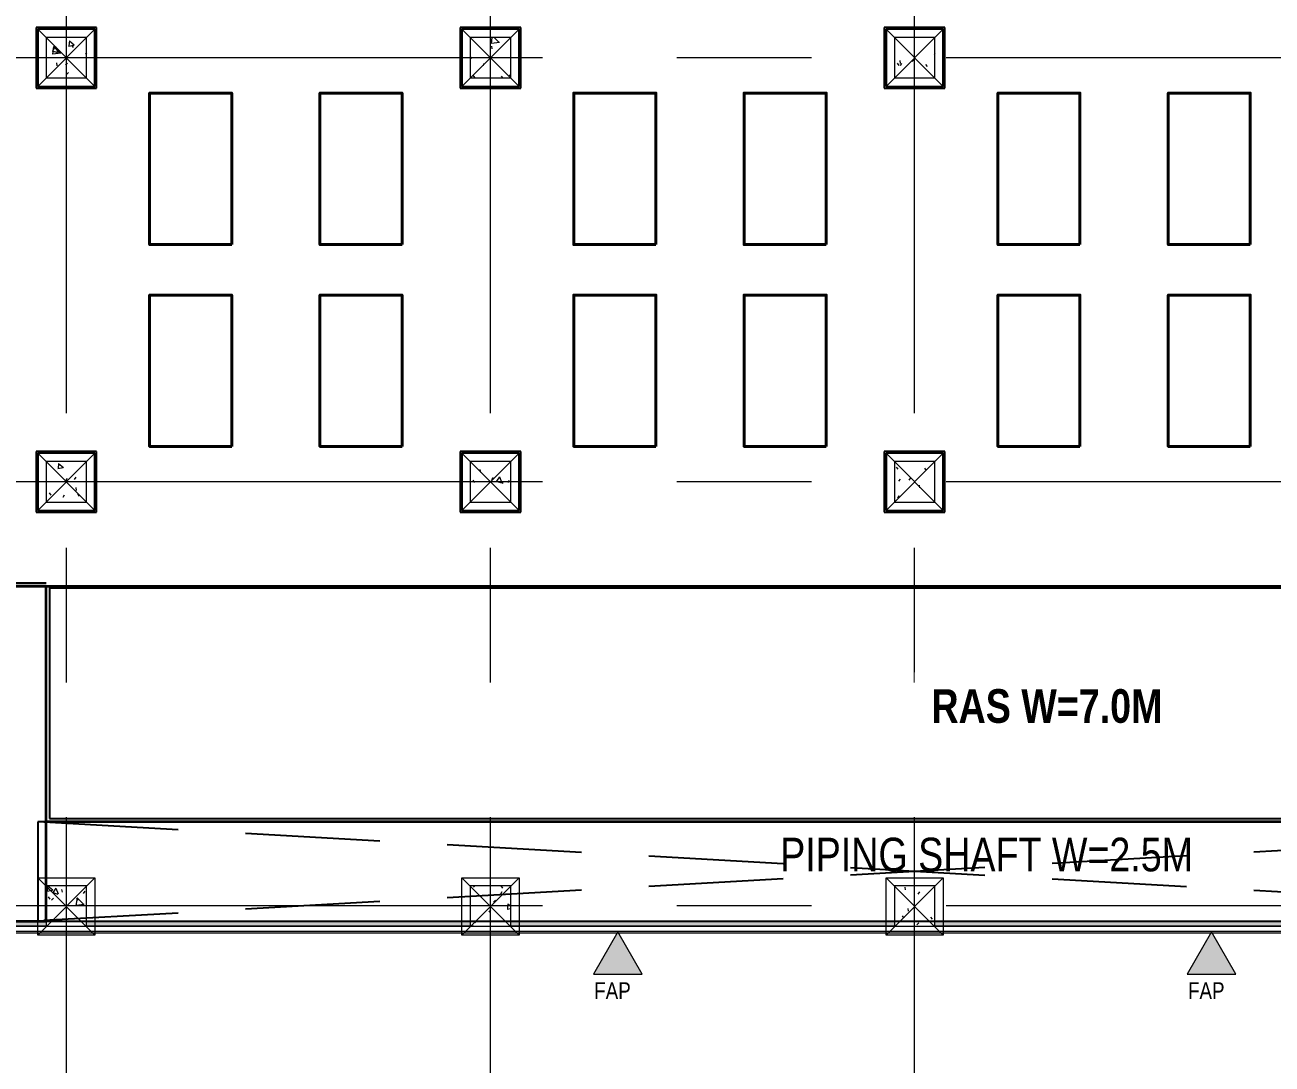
# Model space of a CAD drawing. Extents: x -14231 to 516634, y -267190 to 70805.
# Drawn here: x 418883 to 455932, y -141194 to -110319 of the extents above; entities that cross this region are included whole.
import ezdxf

# ---------------------------------------------------------------- set-up
doc = ezdxf.new("R2010")
doc.units = 0
doc.header["$LTSCALE"] = 8
doc.linetypes.add('IDA - Grid Line', pattern=[3500, 2000, -500, 500, -500])
doc.linetypes.add('IDA - Hidden 2-1', pattern=[750, 500, -250])
doc.layers.get('0').update_dxf_attribs({"color": 1, "linetype": 'CONTINUOUS'})
for name, color, linetype in [('0-1.7M Column', 254, 'CONTINUOUS'), ('0-T100单抗岩棉库板H10000', 21, 'CONTINUOUS'), ('0-T100非抗岩棉库板H10000', 1, 'CONTINUOUS'), ('0-T50单抗铝蜂巢库板H5000', 3, 'CONTINUOUS'), ('Ceiling FL+5000', 150, 'CONTINUOUS'), ('CTCI', 4, 'CONTINUOUS')]:
    doc.layers.add(name, color=color, linetype=linetype)
for name, color, linetype, lineweight in [('A-_--------_A', 7, 'CONTINUOUS', 9), ('A-_ANOTGRID_E', 7, 'CONTINUOUS', 9), ('A-_WALL----_E', 7, 'CONTINUOUS', 9), ('A-_WALL----_H', 7, 'CONTINUOUS', 9), ('A-COLN----_E', 7, 'CONTINUOUS', 9), ('A-COLN----_E1', 7, 'CONTINUOUS', 9)]:
    doc.layers.add(name, color=color, linetype=linetype, lineweight=lineweight)
doc.styles.add('Arial', font='arial.ttf', dxfattribs={"width": 0.8, "height": 0.25})
doc.styles.add('Site Area', font='arial.ttf', dxfattribs={"width": 0.8})

# ---------------------------------------------------------------- blocks, each defined once
blk = doc.blocks.new('IDA - Rectangle Column - 1200W X 1200D-V80-PH1 LEVEL 3 - PROBE')
at = {"layer": 'A-COLN----_E1'}
h = blk.add_hatch(dxfattribs=at)
h.set_pattern_fill('FP_76', color=256, style=0, pattern_type=2)
h.set_pattern_definition([(50, (-917457.2, -375956.1), (1821.8403, -159.3907), [190.5, -2095.5]), (355, (-917457.2, -375956.1), (-352.428, 1910.5674), [152.4, -1676.4]), (100.451, (-917305.4, -375969.4), (1469.4262, 1751.166), [161.9, -1780.901]), (46.184, (-917457.2, -375448.1), (2710.791, -420.428), [285.75, -3143.25]), (96.636, (-917231.3, -375483.2), (2374.0256, 2474.276), [242.85, -2671.351]), (351.184, (-917457.2, -375448), (2374.05, 2474.2525), [228.6, -2514.6]), (21, (-917203.2, -375575.1), (1516.1442, -1022.6516), [190.5, -2095.5]), (326, (-917203.2, -375575.1), (618.021, 1841.8805), [152.4, -1676.4]), (71.451, (-917076.8, -375660.3), (2134.1713, 819.2124), [161.9, -1780.901]), (37.5, (-917457.2, -375956.1), (30.88603, 845.5504), [83.82, -1572.26, 83.82, -3300.73]), (37.5, (-917457.2, -375956.1), (30.88603, 845.5504), [-1739.9, -1617.98, 83.82, -1598.93]), (7.5, (-917457.2, -375956.1), (668.1966, 1001.80575), [83.82, -886.46, 83.82, -1534.16, -641.35]), (7.5, (-917457.2, -375956.1), (668.1966, 1001.80575), [-2588.26, 83.82, -557.53]), (327.5, (-918023.6, -375956.1), (1355.90933, -57.2896), [83.82, -551.18, 83.82, -4526.28]), (327.5, (-918023.6, -375956.1), (1355.90933, -57.2896), [-718.82, -1897.38, 83.82, -2545.08]), (317.5, (-918277.6, -375956.1), (1481.2932, 254.2664), [83.82, -741.68, 83.82, -3098.8]), (317.5, (-918277.6, -375956.1), (1481.2932, 254.2664), [-909.32, -1231.9, 83.82, -1783.08])])
h.paths.add_polyline_path([(600, -600), (600, 600), (-600, 600), (-600, -600)])
at = {"layer": 'A-COLN----_E'}
for p, q in [((600, 600), (-600, 600)), ((-600, 600), (-600, -600)), ((600, -600), (600, 600)), ((-600, -600), (600, -600))]:
    blk.add_line(p, q, dxfattribs=at)
blk = doc.blocks.new('IDA - Rectangle Column - 1200W X 1200D-V81-PH1 LEVEL 3 - PROBE')
at = {"layer": 'A-COLN----_E1'}
h = blk.add_hatch(dxfattribs=at)
h.set_pattern_fill('FP_77', color=256, style=0, pattern_type=2)
h.set_pattern_definition([(50, (-917457.2, -363356.1), (1821.8403, -159.3907), [190.5, -2095.5]), (355, (-917457.2, -363356.1), (-352.428, 1910.5674), [152.4, -1676.4]), (100.451, (-917305.4, -363369.4), (1469.4262, 1751.166), [161.9, -1780.901]), (46.184, (-917457.2, -362848.1), (2710.791, -420.428), [285.75, -3143.25]), (96.636, (-917231.3, -362883.2), (2374.0256, 2474.276), [242.85, -2671.351]), (351.184, (-917457.2, -362848), (2374.05, 2474.2525), [228.6, -2514.6]), (21, (-917203.2, -362975.1), (1516.1442, -1022.6516), [190.5, -2095.5]), (326, (-917203.2, -362975.1), (618.021, 1841.8805), [152.4, -1676.4]), (71.451, (-917076.8, -363060.3), (2134.1713, 819.2124), [161.9, -1780.901]), (37.5, (-917457.2, -363356.1), (30.88603, 845.5504), [83.82, -1572.26, 83.82, -3300.73]), (37.5, (-917457.2, -363356.1), (30.88603, 845.5504), [-1739.9, -1617.98, 83.82, -1598.93]), (7.5, (-917457.2, -363356.1), (668.1966, 1001.80575), [83.82, -886.46, 83.82, -1534.16, -641.35]), (7.5, (-917457.2, -363356.1), (668.1966, 1001.80575), [-2588.26, 83.82, -557.53]), (327.5, (-918023.6, -363356.1), (1355.90933, -57.2896), [83.82, -551.18, 83.82, -4526.28]), (327.5, (-918023.6, -363356.1), (1355.90933, -57.2896), [-718.82, -1897.38, 83.82, -2545.08]), (317.5, (-918277.6, -363356.1), (1481.2932, 254.2664), [83.82, -741.68, 83.82, -3098.8]), (317.5, (-918277.6, -363356.1), (1481.2932, 254.2664), [-909.32, -1231.9, 83.82, -1783.08])])
h.paths.add_polyline_path([(600, -600), (600, 600), (-600, 600), (-600, -600)])
at = {"layer": 'A-COLN----_E'}
for p, q in [((600, 600), (-600, 600)), ((-600, 600), (-600, -600)), ((600, -600), (600, 600)), ((-600, -600), (600, -600))]:
    blk.add_line(p, q, dxfattribs=at)
blk = doc.blocks.new('IDA - Rectangle Column - 1200W X 1200D-V82-PH1 LEVEL 3 - PROBE')
at = {"layer": 'A-COLN----_E1'}
h = blk.add_hatch(dxfattribs=at)
h.set_pattern_fill('FP_78', color=256, style=0, pattern_type=2)
h.set_pattern_definition([(50, (-917457.2, -350756.1), (1821.8403, -159.3907), [190.5, -2095.5]), (355, (-917457.2, -350756.1), (-352.428, 1910.5674), [152.4, -1676.4]), (100.451, (-917305.4, -350769.4), (1469.4262, 1751.166), [161.9, -1780.901]), (46.184, (-917457.2, -350248.1), (2710.791, -420.428), [285.75, -3143.25]), (96.636, (-917231.3, -350283.2), (2374.0256, 2474.276), [242.85, -2671.351]), (351.184, (-917457.2, -350248), (2374.05, 2474.2525), [228.6, -2514.6]), (21, (-917203.2, -350375.1), (1516.1442, -1022.6516), [190.5, -2095.5]), (326, (-917203.2, -350375.1), (618.021, 1841.8805), [152.4, -1676.4]), (71.451, (-917076.8, -350460.3), (2134.1713, 819.2124), [161.9, -1780.901]), (37.5, (-917457.2, -350756.1), (30.88603, 845.5504), [83.82, -1572.26, 83.82, -3300.73]), (37.5, (-917457.2, -350756.1), (30.88603, 845.5504), [-1739.9, -1617.98, 83.82, -1598.93]), (7.5, (-917457.2, -350756.1), (668.1966, 1001.80575), [83.82, -886.46, 83.82, -1534.16, -641.35]), (7.5, (-917457.2, -350756.1), (668.1966, 1001.80575), [-2588.26, 83.82, -557.53]), (327.5, (-918023.6, -350756.1), (1355.90933, -57.2896), [83.82, -551.18, 83.82, -4526.28]), (327.5, (-918023.6, -350756.1), (1355.90933, -57.2896), [-718.82, -1897.38, 83.82, -2545.08]), (317.5, (-918277.6, -350756.1), (1481.2932, 254.2664), [83.82, -741.68, 83.82, -3098.8]), (317.5, (-918277.6, -350756.1), (1481.2932, 254.2664), [-909.32, -1231.9, 83.82, -1783.08])])
h.paths.add_polyline_path([(600, -600), (600, 600), (-600, 600), (-600, -600)])
at = {"layer": 'A-COLN----_E'}
for p, q in [((600, 600), (-600, 600)), ((-600, 600), (-600, -600)), ((600, -600), (600, 600)), ((-600, -600), (600, -600))]:
    blk.add_line(p, q, dxfattribs=at)
blk = doc.blocks.new('IDA - Rectangle Column - 1200W X 1200D-V84-PH1 LEVEL 3 - PROBE')
at = {"layer": 'A-COLN----_E1'}
h = blk.add_hatch(dxfattribs=at)
h.set_pattern_fill('FP_80', color=256, style=0, pattern_type=2)
h.set_pattern_definition([(50, (-930057.2, -375956.1), (1821.8403, -159.3907), [190.5, -2095.5]), (355, (-930057.2, -375956.1), (-352.428, 1910.5674), [152.4, -1676.4]), (100.451, (-929905.4, -375969.4), (1469.4262, 1751.166), [161.9, -1780.901]), (46.184, (-930057.2, -375448.1), (2710.791, -420.428), [285.75, -3143.25]), (96.636, (-929831.3, -375483.2), (2374.0256, 2474.276), [242.85, -2671.351]), (351.184, (-930057.2, -375448), (2374.05, 2474.2525), [228.6, -2514.6]), (21, (-929803.2, -375575.1), (1516.1442, -1022.6516), [190.5, -2095.5]), (326, (-929803.2, -375575.1), (618.021, 1841.8805), [152.4, -1676.4]), (71.451, (-929676.8, -375660.3), (2134.1713, 819.2124), [161.9, -1780.901]), (37.5, (-930057.2, -375956.1), (30.88603, 845.5504), [83.82, -1572.26, 83.82, -3300.73]), (37.5, (-930057.2, -375956.1), (30.88603, 845.5504), [-1739.9, -1617.98, 83.82, -1598.93]), (7.5, (-930057.2, -375956.1), (668.1966, 1001.80575), [83.82, -886.46, 83.82, -1534.16, -641.35]), (7.5, (-930057.2, -375956.1), (668.1966, 1001.80575), [-2588.26, 83.82, -557.53]), (327.5, (-930623.6, -375956.1), (1355.90933, -57.2896), [83.82, -551.18, 83.82, -4526.28]), (327.5, (-930623.6, -375956.1), (1355.90933, -57.2896), [-718.82, -1897.38, 83.82, -2545.08]), (317.5, (-930877.6, -375956.1), (1481.2932, 254.2664), [83.82, -741.68, 83.82, -3098.8]), (317.5, (-930877.6, -375956.1), (1481.2932, 254.2664), [-909.32, -1231.9, 83.82, -1783.08])])
h.paths.add_polyline_path([(600, -600), (600, 600), (-600, 600), (-600, -600)])
at = {"layer": 'A-COLN----_E'}
for p, q in [((600, 600), (-600, 600)), ((-600, 600), (-600, -600)), ((600, -600), (600, 600)), ((-600, -600), (600, -600))]:
    blk.add_line(p, q, dxfattribs=at)
blk = doc.blocks.new('IDA - Rectangle Column - 1200W X 1200D-V85-PH1 LEVEL 3 - PROBE')
at = {"layer": 'A-COLN----_E1'}
h = blk.add_hatch(dxfattribs=at)
h.set_pattern_fill('FP_81', color=256, style=0, pattern_type=2)
h.set_pattern_definition([(50, (-930057.2, -363356.1), (1821.8403, -159.3907), [190.5, -2095.5]), (355, (-930057.2, -363356.1), (-352.428, 1910.5674), [152.4, -1676.4]), (100.451, (-929905.4, -363369.4), (1469.4262, 1751.166), [161.9, -1780.901]), (46.184, (-930057.2, -362848.1), (2710.791, -420.428), [285.75, -3143.25]), (96.636, (-929831.3, -362883.2), (2374.0256, 2474.276), [242.85, -2671.351]), (351.184, (-930057.2, -362848), (2374.05, 2474.2525), [228.6, -2514.6]), (21, (-929803.2, -362975.1), (1516.1442, -1022.6516), [190.5, -2095.5]), (326, (-929803.2, -362975.1), (618.021, 1841.8805), [152.4, -1676.4]), (71.451, (-929676.8, -363060.3), (2134.1713, 819.2124), [161.9, -1780.901]), (37.5, (-930057.2, -363356.1), (30.88603, 845.5504), [83.82, -1572.26, 83.82, -3300.73]), (37.5, (-930057.2, -363356.1), (30.88603, 845.5504), [-1739.9, -1617.98, 83.82, -1598.93]), (7.5, (-930057.2, -363356.1), (668.1966, 1001.80575), [83.82, -886.46, 83.82, -1534.16, -641.35]), (7.5, (-930057.2, -363356.1), (668.1966, 1001.80575), [-2588.26, 83.82, -557.53]), (327.5, (-930623.6, -363356.1), (1355.90933, -57.2896), [83.82, -551.18, 83.82, -4526.28]), (327.5, (-930623.6, -363356.1), (1355.90933, -57.2896), [-718.82, -1897.38, 83.82, -2545.08]), (317.5, (-930877.6, -363356.1), (1481.2932, 254.2664), [83.82, -741.68, 83.82, -3098.8]), (317.5, (-930877.6, -363356.1), (1481.2932, 254.2664), [-909.32, -1231.9, 83.82, -1783.08])])
h.paths.add_polyline_path([(600, -600), (600, 600), (-600, 600), (-600, -600)])
at = {"layer": 'A-COLN----_E'}
for p, q in [((600, 600), (-600, 600)), ((-600, 600), (-600, -600)), ((600, -600), (600, 600)), ((-600, -600), (600, -600))]:
    blk.add_line(p, q, dxfattribs=at)
blk = doc.blocks.new('IDA - Rectangle Column - 1200W X 1200D-V86-PH1 LEVEL 3 - PROBE')
at = {"layer": 'A-COLN----_E1'}
h = blk.add_hatch(dxfattribs=at)
h.set_pattern_fill('FP_82', color=256, style=0, pattern_type=2)
h.set_pattern_definition([(50, (-930057.2, -350756.1), (1821.8403, -159.3907), [190.5, -2095.5]), (355, (-930057.2, -350756.1), (-352.428, 1910.5674), [152.4, -1676.4]), (100.451, (-929905.4, -350769.4), (1469.4262, 1751.166), [161.9, -1780.901]), (46.184, (-930057.2, -350248.1), (2710.791, -420.428), [285.75, -3143.25]), (96.636, (-929831.3, -350283.2), (2374.0256, 2474.276), [242.85, -2671.351]), (351.184, (-930057.2, -350248), (2374.05, 2474.2525), [228.6, -2514.6]), (21, (-929803.2, -350375.1), (1516.1442, -1022.6516), [190.5, -2095.5]), (326, (-929803.2, -350375.1), (618.021, 1841.8805), [152.4, -1676.4]), (71.451, (-929676.8, -350460.3), (2134.1713, 819.2124), [161.9, -1780.901]), (37.5, (-930057.2, -350756.1), (30.88603, 845.5504), [83.82, -1572.26, 83.82, -3300.73]), (37.5, (-930057.2, -350756.1), (30.88603, 845.5504), [-1739.9, -1617.98, 83.82, -1598.93]), (7.5, (-930057.2, -350756.1), (668.1966, 1001.80575), [83.82, -886.46, 83.82, -1534.16, -641.35]), (7.5, (-930057.2, -350756.1), (668.1966, 1001.80575), [-2588.26, 83.82, -557.53]), (327.5, (-930623.6, -350756.1), (1355.90933, -57.2896), [83.82, -551.18, 83.82, -4526.28]), (327.5, (-930623.6, -350756.1), (1355.90933, -57.2896), [-718.82, -1897.38, 83.82, -2545.08]), (317.5, (-930877.6, -350756.1), (1481.2932, 254.2664), [83.82, -741.68, 83.82, -3098.8]), (317.5, (-930877.6, -350756.1), (1481.2932, 254.2664), [-909.32, -1231.9, 83.82, -1783.08])])
h.paths.add_polyline_path([(600, -600), (600, 600), (-600, 600), (-600, -600)])
at = {"layer": 'A-COLN----_E'}
for p, q in [((600, 600), (-600, 600)), ((-600, 600), (-600, -600)), ((600, -600), (600, 600)), ((-600, -600), (600, -600))]:
    blk.add_line(p, q, dxfattribs=at)
blk = doc.blocks.new('IDA - Rectangle Column - 1200W X 1200D-V88-PH1 LEVEL 3 - PROBE')
at = {"layer": 'A-COLN----_E1'}
h = blk.add_hatch(dxfattribs=at)
h.set_pattern_fill('FP_84', color=256, style=0, pattern_type=2)
h.set_pattern_definition([(50, (-942657.2, -375956.1), (1821.8403, -159.3907), [190.5, -2095.5]), (355, (-942657.2, -375956.1), (-352.428, 1910.5674), [152.4, -1676.4]), (100.451, (-942505.4, -375969.4), (1469.4262, 1751.166), [161.9, -1780.901]), (46.184, (-942657.2, -375448.1), (2710.791, -420.4277), [285.75, -3143.25]), (96.636, (-942431.3, -375483.2), (2374.0256, 2474.276), [242.85, -2671.351]), (351.184, (-942657.2, -375448), (2374.05, 2474.2525), [228.6, -2514.6]), (21, (-942403.2, -375575.1), (1516.1442, -1022.6516), [190.5, -2095.5]), (326, (-942403.2, -375575.1), (618.021, 1841.8805), [152.4, -1676.4]), (71.451, (-942276.8, -375660.3), (2134.1713, 819.2124), [161.9, -1780.901]), (37.5, (-942657.2, -375956.1), (30.88603, 845.5504), [83.82, -1572.26, 83.82, -3300.73]), (37.5, (-942657.2, -375956.1), (30.88603, 845.5504), [-1739.9, -1617.98, 83.82, -1598.93]), (7.5, (-942657.2, -375956.1), (668.1966, 1001.80575), [83.82, -886.46, 83.82, -1534.16, -641.35]), (7.5, (-942657.2, -375956.1), (668.1966, 1001.80575), [-2588.26, 83.82, -557.53]), (327.5, (-943223.6, -375956.1), (1355.90933, -57.2896), [83.82, -551.18, 83.82, -4526.28]), (327.5, (-943223.6, -375956.1), (1355.90933, -57.2896), [-718.82, -1897.38, 83.82, -2545.08]), (317.5, (-943477.6, -375956.1), (1481.2932, 254.2664), [83.82, -741.68, 83.82, -3098.8]), (317.5, (-943477.6, -375956.1), (1481.2932, 254.2664), [-909.32, -1231.9, 83.82, -1783.08])])
h.paths.add_polyline_path([(600, -600), (600, 600), (-600, 600), (-600, -600)])
at = {"layer": 'A-COLN----_E'}
for p, q in [((600, 600), (-600, 600)), ((-600, 600), (-600, -600)), ((600, -600), (600, 600)), ((-600, -600), (600, -600))]:
    blk.add_line(p, q, dxfattribs=at)
blk = doc.blocks.new('IDA - Rectangle Column - 1200W X 1200D-V89-PH1 LEVEL 3 - PROBE')
at = {"layer": 'A-COLN----_E1'}
h = blk.add_hatch(dxfattribs=at)
h.set_pattern_fill('FP_85', color=256, style=0, pattern_type=2)
h.set_pattern_definition([(50, (-942657.2, -363356.1), (1821.8403, -159.3907), [190.5, -2095.5]), (355, (-942657.2, -363356.1), (-352.428, 1910.5674), [152.4, -1676.4]), (100.451, (-942505.4, -363369.4), (1469.4262, 1751.166), [161.9, -1780.901]), (46.184, (-942657.2, -362848.1), (2710.791, -420.4277), [285.75, -3143.25]), (96.636, (-942431.3, -362883.2), (2374.0256, 2474.276), [242.85, -2671.351]), (351.184, (-942657.2, -362848), (2374.05, 2474.2525), [228.6, -2514.6]), (21, (-942403.2, -362975.1), (1516.1442, -1022.6516), [190.5, -2095.5]), (326, (-942403.2, -362975.1), (618.021, 1841.8805), [152.4, -1676.4]), (71.451, (-942276.8, -363060.3), (2134.1713, 819.2124), [161.9, -1780.901]), (37.5, (-942657.2, -363356.1), (30.88603, 845.5504), [83.82, -1572.26, 83.82, -3300.73]), (37.5, (-942657.2, -363356.1), (30.88603, 845.5504), [-1739.9, -1617.98, 83.82, -1598.93]), (7.5, (-942657.2, -363356.1), (668.1966, 1001.80575), [83.82, -886.46, 83.82, -1534.16, -641.35]), (7.5, (-942657.2, -363356.1), (668.1966, 1001.80575), [-2588.26, 83.82, -557.53]), (327.5, (-943223.6, -363356.1), (1355.90933, -57.2896), [83.82, -551.18, 83.82, -4526.28]), (327.5, (-943223.6, -363356.1), (1355.90933, -57.2896), [-718.82, -1897.38, 83.82, -2545.08]), (317.5, (-943477.6, -363356.1), (1481.2932, 254.2664), [83.82, -741.68, 83.82, -3098.8]), (317.5, (-943477.6, -363356.1), (1481.2932, 254.2664), [-909.32, -1231.9, 83.82, -1783.08])])
h.paths.add_polyline_path([(600, -600), (600, 600), (-600, 600), (-600, -600)])
at = {"layer": 'A-COLN----_E'}
for p, q in [((600, 600), (-600, 600)), ((-600, 600), (-600, -600)), ((600, -600), (600, 600)), ((-600, -600), (600, -600))]:
    blk.add_line(p, q, dxfattribs=at)
blk = doc.blocks.new('IDA - Rectangle Column - 1200W X 1200D-V90-PH1 LEVEL 3 - PROBE')
at = {"layer": 'A-COLN----_E1'}
h = blk.add_hatch(dxfattribs=at)
h.set_pattern_fill('FP_86', color=256, style=0, pattern_type=2)
h.set_pattern_definition([(50, (-942657.2, -350756.1), (1821.8403, -159.3907), [190.5, -2095.5]), (355, (-942657.2, -350756.1), (-352.428, 1910.5674), [152.4, -1676.4]), (100.451, (-942505.4, -350769.4), (1469.4262, 1751.166), [161.9, -1780.901]), (46.184, (-942657.2, -350248.1), (2710.791, -420.428), [285.75, -3143.25]), (96.636, (-942431.3, -350283.2), (2374.0256, 2474.276), [242.85, -2671.351]), (351.184, (-942657.2, -350248), (2374.05, 2474.2525), [228.6, -2514.6]), (21, (-942403.2, -350375.1), (1516.1442, -1022.6516), [190.5, -2095.5]), (326, (-942403.2, -350375.1), (618.021, 1841.8805), [152.4, -1676.4]), (71.451, (-942276.8, -350460.3), (2134.1713, 819.2124), [161.9, -1780.901]), (37.5, (-942657.2, -350756.1), (30.88603, 845.5504), [83.82, -1572.26, 83.82, -3300.73]), (37.5, (-942657.2, -350756.1), (30.88603, 845.5504), [-1739.9, -1617.98, 83.82, -1598.93]), (7.5, (-942657.2, -350756.1), (668.1966, 1001.80575), [83.82, -886.46, 83.82, -1534.16, -641.35]), (7.5, (-942657.2, -350756.1), (668.1966, 1001.80575), [-2588.26, 83.82, -557.53]), (327.5, (-943223.6, -350756.1), (1355.90933, -57.2896), [83.82, -551.18, 83.82, -4526.28]), (327.5, (-943223.6, -350756.1), (1355.90933, -57.2896), [-718.82, -1897.38, 83.82, -2545.08]), (317.5, (-943477.6, -350756.1), (1481.2932, 254.2664), [83.82, -741.68, 83.82, -3098.8]), (317.5, (-943477.6, -350756.1), (1481.2932, 254.2664), [-909.32, -1231.9, 83.82, -1783.08])])
h.paths.add_polyline_path([(600, -600), (600, 600), (-600, 600), (-600, -600)])
at = {"layer": 'A-COLN----_E'}
for p, q in [((600, 600), (-600, 600)), ((-600, 600), (-600, -600)), ((600, -600), (600, 600)), ((-600, -600), (600, -600))]:
    blk.add_line(p, q, dxfattribs=at)
blk = doc.blocks.new('PIPING SHAFT-03')
at = {"layer": 'CTCI', "color": 5, "linetype": 'IDA - Hidden 2-1'}
for p, q in [((-2500, 63850), (450, 11750)), ((450, 63850), (-2500, 11750))]:
    blk.add_line(p, q, dxfattribs=at)
at = {"layer": 'CTCI', "color": 5}
blk.add_lwpolyline([(-2500, 11750), (450, 11750), (450, 63850), (-2500, 63850)], close=True, dxfattribs=at)
at = {"color": 5, "lineweight": 53, "insert": (-2025, 33807), "char_height": 1000, "width": 12873.67, "attachment_point": 1, "rotation": 90, "style": 'Site Area'}
blk.add_mtext('PIPING SHAFT W=2.5M', dxfattribs=at)
blk = doc.blocks.new('A$C3c950bc4')
at = {"layer": 'A-COLN----_E1', "color": 8, "lineweight": 9}
for p, q in [((51250, 850), (49550, -850)), ((49550, 850), (51250, -850)), ((63850, 850), (62150, -850)), ((62150, 850), (63850, -850)), ((76466, 850), (74766, -850)), ((74766, 850), (76466, -850))]:
    blk.add_line(p, q, dxfattribs=at)
for points in [[(49550, 850), (51250, 850), (51250, -850), (49550, -850)], [(62150, 850), (63850, 850), (63850, -850), (62150, -850)], [(74766, 850), (76466, 850), (76466, -850), (74766, -850)]]:
    blk.add_lwpolyline(points, close=True, dxfattribs=at)

msp = doc.modelspace()

# ---------------------------------------------------------------- hatches: boundary and pattern name
at = {"layer": 'A-_--------_A', "lineweight": 5, "true_color": 0xff0000}
for points in [[(435771.3, -138518.7), (437214.7, -138518.7), (436493, -137268.7)], [(453411.3, -138518.7), (454854.7, -138518.7), (454133, -137268.7)]]:
    msp.add_hatch(color=1, dxfattribs=at).paths.add_polyline_path(points)
at = {"layer": 'A-_WALL----_H', "true_color": 0x808080}
h = msp.add_hatch(dxfattribs=at)
h.set_pattern_fill('FP_1', color=8, angle=-90, style=0, pattern_type=2)
h.set_pattern_definition([(270, (69356.9, 806163.47), (508, -2032), [83.82, -1440.18, 83.82, -1440.18, -8128]), (270, (69356.9, 806163.47), (508, -2032), [-3048, 83.82, -2964.18, 83.82, -1440.18, -3556]), (270, (69356.9, 806163.47), (508, -2032), [-7620, 83.82, -932.18, 83.82, -2456.18]), (30, (69610.9, 805401.47), (1505.76362, 1455.9409), [83.82, -1440.18, 83.82, -1440.18, -8128]), (30, (69610.9, 805401.47), (1505.76362, 1455.9409), [-3048, 83.82, -2964.18, 83.82, -1440.18, -3556]), (30, (69610.9, 805401.47), (1505.76362, 1455.9409), [-7620, 83.82, -932.18, 83.82, -2456.18]), (150, (70626.9, 805147.47), (-2013.76362, 576.0591), [83.82, -1440.18, 83.82, -1440.18, -8128]), (150, (70626.9, 805147.47), (-2013.76362, 576.0591), [-3048, 83.82, -2964.18, 83.82, -1440.18, -3556]), (150, (70626.9, 805147.47), (-2013.76362, 576.0591), [-7620, 83.82, -932.18, 83.82, -2456.18])])
h.paths.add_polyline_path([(413763, -137093.7), (419513, -137093.7), (419513, -136943.7), (413763, -136943.7)])
h.paths.add_polyline_path([(420713, -137093.7), (432113, -137093.7), (432113, -136943.7), (420713, -136943.7)])
h.paths.add_polyline_path([(433313, -136976), (433313, -137093.7), (444713, -137093.7), (444713, -136943.7), (433313, -136943.7)])
h.paths.add_polyline_path([(445913, -136943.7), (445913, -137093.7), (457313, -137093.7), (457313, -136943.7)])
h.paths.add_polyline_path([(458513, -137093.7), (469913, -137093.7), (469913, -136943.7), (458513, -136943.7), (458513, -137040.5)])
h.paths.add_polyline_path([(471113, -136943.7), (471113, -137093.7), (479313, -137093.7), (479313, -136943.7), (478431.2, -136943.7)])

# ---------------------------------------------------------------- linework, layer by layer
at = {"color": 2, "lineweight": 40, "elevation": 0}
for points in [[(425025.4, -116843.7), (425025.4, -112343.7), (422585.4, -112343.7), (422585.4, -116843.7)], [(430085.4, -116843.7), (430085.4, -112343.7), (427645.4, -112343.7), (427645.4, -116843.7)], [(437625.4, -116843.7), (437625.4, -112343.7), (435185.4, -112343.7), (435185.4, -116843.7)], [(442685.4, -116843.7), (442685.4, -112343.7), (440245.4, -112343.7), (440245.4, -116843.7)], [(450225.4, -116843.7), (450225.4, -112343.7), (447785.4, -112343.7), (447785.4, -116843.7)], [(455285.4, -116843.7), (455285.4, -112343.7), (452845.4, -112343.7), (452845.4, -116843.7)]]:
    msp.add_lwpolyline(points, close=True, dxfattribs=at)
at = {"color": 2, "lineweight": 40}
for points in [[(425025.4, -122843.7), (425025.4, -118343.7), (422585.4, -118343.7), (422585.4, -122843.7)], [(430085.4, -122843.7), (430085.4, -118343.7), (427645.4, -118343.7), (427645.4, -122843.7)], [(437625.4, -122843.7), (437625.4, -118343.7), (435185.4, -118343.7), (435185.4, -122843.7)], [(442685.4, -122843.7), (442685.4, -118343.7), (440245.4, -118343.7), (440245.4, -122843.7)], [(450225.4, -122843.7), (450225.4, -118343.7), (447785.4, -118343.7), (447785.4, -122843.7)], [(455285.4, -122843.7), (455285.4, -118343.7), (452845.4, -118343.7), (452845.4, -122843.7)]]:
    msp.add_lwpolyline(points, close=True, dxfattribs=at)
at = {"layer": '0-T100单抗岩棉库板H10000', "lineweight": -3}
for p, q in [((414613, -126893.7), (419513, -126893.7)), ((414713, -126993.7), (419513, -126993.7))]:
    msp.add_line(p, q, dxfattribs=at)
at = {"layer": '0-T100非抗岩棉库板H10000', "lineweight": -3}
for p, q in [((419513, -126993.7), (419513, -133993.7)), ((419613, -126993.7), (419613, -133893.7)), ((419513, -133993.7), (479313, -133993.7)), ((419613, -133893.7), (479213, -133893.7))]:
    msp.add_line(p, q, dxfattribs=at)
at = {"layer": '0-T50单抗铝蜂巢库板H5000', "lineweight": -3}
for p, q in [((421013, -110393.7), (419213, -110393.7)), ((419213, -110393.7), (419213, -112193.7)), ((421013, -112193.7), (421013, -110393.7)), ((433613, -110393.7), (431813, -110393.7)), ((431813, -110393.7), (431813, -112193.7)), ((433613, -112193.7), (433613, -110393.7)), ((446213, -110393.7), (444413, -110393.7)), ((444413, -110393.7), (444413, -112193.7)), ((446213, -112193.7), (446213, -110393.7)), ((420963, -110443.7), (419263, -110443.7)), ((419263, -110443.7), (419263, -112143.7)), ((420963, -112143.7), (420963, -110443.7)), ((433563, -110443.7), (431863, -110443.7)), ((431863, -110443.7), (431863, -112143.7)), ((433563, -112143.7), (433563, -110443.7)), ((446163, -110443.7), (444463, -110443.7)), ((444463, -110443.7), (444463, -112143.7)), ((446163, -112143.7), (446163, -110443.7)), ((419213, -112193.7), (421013, -112193.7)), ((419263, -112143.7), (420963, -112143.7)), ((431813, -112193.7), (433613, -112193.7)), ((431863, -112143.7), (433563, -112143.7)), ((444413, -112193.7), (446213, -112193.7)), ((444463, -112143.7), (446163, -112143.7)), ((421013, -122993.7), (419213, -122993.7)), ((419213, -122993.7), (419213, -124793.7)), ((421013, -124793.7), (421013, -122993.7)), ((433613, -122993.7), (431813, -122993.7)), ((431813, -122993.7), (431813, -124793.7)), ((433613, -124793.7), (433613, -122993.7)), ((446213, -122993.7), (444413, -122993.7)), ((444413, -122993.7), (444413, -124793.7)), ((446213, -124793.7), (446213, -122993.7)), ((420963, -123043.7), (419263, -123043.7)), ((419263, -123043.7), (419263, -124743.7)), ((420963, -124743.7), (420963, -123043.7)), ((433563, -123043.7), (431863, -123043.7)), ((431863, -123043.7), (431863, -124743.7)), ((433563, -124743.7), (433563, -123043.7)), ((446163, -123043.7), (444463, -123043.7)), ((444463, -123043.7), (444463, -124743.7)), ((446163, -124743.7), (446163, -123043.7)), ((419213, -124793.7), (421013, -124793.7)), ((419263, -124743.7), (420963, -124743.7)), ((431813, -124793.7), (433613, -124793.7)), ((431863, -124743.7), (433563, -124743.7)), ((444413, -124793.7), (446213, -124793.7)), ((444463, -124743.7), (446163, -124743.7)), ((419613, -126993.7), (479313, -126993.7)), ((419613, -127043.7), (479263, -127043.7))]:
    msp.add_line(p, q, dxfattribs=at)
at = {"layer": 'A-_--------_A', "color": 1, "true_color": 0xff0000}
for p, q in [((436493, -137268.7), (435771.3, -138518.7)), ((436493, -137268.7), (435771.3, -138518.7)), ((437214.7, -138518.7), (436493, -137268.7)), ((437214.7, -138518.7), (436493, -137268.7)), ((454133, -137268.7), (453411.3, -138518.7)), ((454133, -137268.7), (453411.3, -138518.7)), ((454854.7, -138518.7), (454133, -137268.7)), ((454854.7, -138518.7), (454133, -137268.7)), ((435771.3, -138518.7), (437214.7, -138518.7)), ((435771.3, -138518.7), (437214.7, -138518.7)), ((453411.3, -138518.7), (454854.7, -138518.7)), ((453411.3, -138518.7), (454854.7, -138518.7))]:
    msp.add_line(p, q, dxfattribs=at)
at = {"layer": 'A-_ANOTGRID_E', "color": 8, "linetype": 'IDA - Grid Line', "true_color": 0x808080}
for p, q in [((420113, -149857.7), (420113, -50848.6)), ((432713, -149857.7), (432713, -50848.6)), ((445313, -149857.7), (445313, -50848.6)), ((490253.6, -111293.7), (402743.7, -111293.7)), ((490253.6, -123893.7), (402743.7, -123893.7)), ((490253.6, -136493.7), (402743.7, -136493.7))]:
    msp.add_line(p, q, dxfattribs=at)
at = {"layer": 'A-_WALL----_E'}
for p, q in [((419513, -136943.7), (413763, -136943.7)), ((432113, -136943.7), (420713, -136943.7)), ((444713, -136943.7), (433313, -136943.7)), ((457313, -136943.7), (445913, -136943.7)), ((413763, -137093.7), (419513, -137093.7)), ((419513, -137093.7), (413763, -137093.7)), ((413913, -137243.7), (482713, -137243.7)), ((416977.8, -137293.7), (436478.6, -137293.7)), ((420713, -137093.7), (432113, -137093.7)), ((432113, -137093.7), (420713, -137093.7)), ((433313, -137093.7), (444713, -137093.7)), ((444713, -137093.7), (433313, -137093.7)), ((436507.5, -137293.7), (454118.6, -137293.7)), ((445913, -137093.7), (457313, -137093.7)), ((457313, -137093.7), (445913, -137093.7)), ((454147.5, -137293.7), (473978.6, -137293.7))]:
    msp.add_line(p, q, dxfattribs=at)
at = {"layer": 'Ceiling FL+5000', "lineweight": -3}
msp.add_lwpolyline([(414713, -126993.7), (479313, -126993.7), (479313, -127593.7), (482463, -127593.7), (482463, -124793.7), (481213, -124793.7), (481213, -122993.7), (482463, -122993.7), (482463, -112193.7), (481213, -112193.7), (481213, -110393.7), (482463, -110393.7), (482463, -99593.7), (481213, -99593.7), (481213, -97793.7), (482463, -97793.7), (482463, -86993.7), (481213, -86993.7), (481213, -85193.7), (482463, -85193.7), (482463, -74393.7)], dxfattribs=at)
at = {"layer": 'CTCI', "color": 2, "lineweight": 35}
msp.add_lwpolyline([(482563, -63793.7), (474913, -63793.7), (474913, -70393.7), (450013, -70393.7), (450013, -74093.7), (427613, -74093.7), (427613, -68393.7), (406913, -68393.7), (406913, -90493.7), (414713, -90493.7), (414713, -126993.7), (419513, -126993.7), (419513, -126993.7), (479313, -126993.7), (479313, -127693.7), (482563, -127693.7), (482563, -63793.7)], dxfattribs=at)
at = {"layer": 'CTCI', "color": 3, "lineweight": 35}
msp.add_lwpolyline([(414713, -126993.7), (414713, -136943.7), (419513, -136943.7), (419513, -126993.7)], close=True, dxfattribs=at)
at = {"layer": 'CTCI', "color": 4, "lineweight": 35}
msp.add_lwpolyline([(479313, -126993.7), (479313, -133993.7), (419513, -133993.7), (419513, -126993.7)], close=True, dxfattribs=at)

# ---------------------------------------------------------------- block references
at = {"layer": '0-1.7M Column', "color": 30, "lineweight": 35, "true_color": 0xf26722, "rotation": 270}
for p in [(420113, -60893.7), (432713, -60893.7)]:
    msp.add_blockref('A$C3c950bc4', p, dxfattribs=at)
at = {"layer": 'A-COLN----_E1', "lineweight": 9, "rotation": 270}
for name, p in [('IDA - Rectangle Column - 1200W X 1200D-V82-PH1 LEVEL 3 - PROBE', (420113, -111293.7)), ('IDA - Rectangle Column - 1200W X 1200D-V81-PH1 LEVEL 3 - PROBE', (432713, -111293.7)), ('IDA - Rectangle Column - 1200W X 1200D-V80-PH1 LEVEL 3 - PROBE', (445313, -111293.7)), ('IDA - Rectangle Column - 1200W X 1200D-V86-PH1 LEVEL 3 - PROBE', (420113, -123893.7)), ('IDA - Rectangle Column - 1200W X 1200D-V85-PH1 LEVEL 3 - PROBE', (432713, -123893.7)), ('IDA - Rectangle Column - 1200W X 1200D-V84-PH1 LEVEL 3 - PROBE', (445313, -123893.7)), ('IDA - Rectangle Column - 1200W X 1200D-V90-PH1 LEVEL 3 - PROBE', (420113, -136493.7)), ('IDA - Rectangle Column - 1200W X 1200D-V89-PH1 LEVEL 3 - PROBE', (432713, -136493.7)), ('IDA - Rectangle Column - 1200W X 1200D-V88-PH1 LEVEL 3 - PROBE', (445313, -136493.7))]:
    msp.add_blockref(name, p, dxfattribs=at)
at = {"layer": 'CTCI', "color": 5, "rotation": 270}
msp.add_blockref('PIPING SHAFT-03', (407513, -136493.7), dxfattribs=at)

# ---------------------------------------------------------------- texts
at = {"layer": 'A-_--------_A', "color": 1, "true_color": 0xff0000, "char_height": 500, "width": 1683.544, "attachment_point": 1, "style": 'Arial'}
for insert in [(435794.1, -138764.1), (453434.1, -138764.1)]:
    msp.add_mtext('FAP', dxfattribs=dict(at, insert=insert))

# ---------------------------------------------------------------- next in the draw order: texts
at = {"layer": 'CTCI', "lineweight": 53, "insert": (445812.8, -130055.4), "char_height": 1000, "attachment_point": 1, "style": 'Site Area', "bg_fill": 3, "box_fill_scale": 1.5, "bg_fill_color": 256, "bg_fill_transparency": 0}
msp.add_mtext_dynamic_manual_height_columns('{\\fArial|b1|i0|c0|p34;RAS W=7.0M}', width=7037.999, gutter_width=24254.8, heights=[0], dxfattribs=at)

# ---------------------------------------------------------------- next in the draw order: block references
at = {"layer": '0-1.7M Column', "color": 30, "lineweight": 35, "true_color": 0xf26722, "rotation": 270}
msp.add_blockref('A$C3c950bc4', (445313, -60893.7), dxfattribs=at)

doc.saveas('drawing.dxf')
